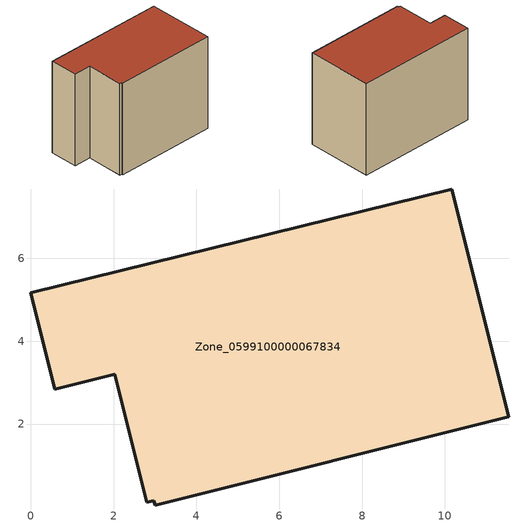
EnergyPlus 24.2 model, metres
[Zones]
Zone_0599100000067834
 floor ground (C_G): 2.03,3.2 0.58,2.84 0,5.17 10.17,7.68 11.54,2.17 3,0.04 2.97,0.14 2.8,0.11 z0
 wall outside (C_F): 10.17,7.68 0,5.17 0.58,2.84 2.03,3.2 2.8,0.11 2.97,0.14 3,0.04 11.54,2.17 10.17,7.68 z0:8.13
 roof outside (C_R): 2.8,0.11 2.97,0.14 3,0.04 11.54,2.17 10.17,7.68 0,5.17 0.58,2.84 2.03,3.2 z8.13
[BUILDING]
Pand.0599100000067834: North Axis=0; Terrain=City; Loads Convergence Tolerance Value=0.04; Temperature Convergence Tolerance Value=0.4; Solar Distribution=FullExterior; Maximum Number of Warmup Days=25; Minimum Number of Warmup Days=1
[Site:Location]
Rotterdam.The.Hague.AP_ZH_NLD Design_Conditions: Latitude=51.96; Longitude=4.45; Time Zone=1; Elevation=-4.5
[SITE:GROUNDTEMPERATURE:BUILDINGSURFACE]
18, 18, 18, 18, 18, 18, 18, 18, 18, 18, 18, 18
[MATERIAL] Thermal Absorptance=0.9; Solar Absorptance=0.7; Visible Absorptance=0.7
Name | Roughness | Thickness | Conductivity | Density | Specific Heat
G.TC.1975-1991 | MediumSmooth | 0.15 | 0.288461 | 540 | 1210
F.TC.1975-1991 | Rough | 0.3 | 0.230769 | 1920 | 840
R.TC.1975-1991 | MediumRough | 0.2 | 0.153846 | 1500 | 1000
[CONSTRUCTION]
C_G: G.TC.1975-1991
C_F: F.TC.1975-1991
C_R: R.TC.1975-1991
[ZONE]
Zone_0599100000067834: Type=1; Multiplier=1; Ceiling Height=Autocalculate; Volume=Autocalculate; Floor Area=autocalculate; Part of Total Floor Area=Yes
[ZONEINFILTRATION:DESIGNFLOWRATE]
Infil_Zone_0599100000067834: Zone or ZoneList or Space or SpaceList=Zone_0599100000067834; Schedule=AlwaysOn; Design Flow Rate Calculation Method=Flow/Area; Flow Rate per Floor Area=0.003; Constant Term Coefficient=1; Temperature Term Coefficient=0; Velocity Term Coefficient=0; Velocity Squared Term Coefficient=0
[HVACTEMPLATE:ZONE:IDEALLOADSAIRSYSTEM]
Zone_0599100000067834: Maximum Heating Supply Air Temperature=50; Minimum Cooling Supply Air Temperature=13; Maximum Heating Supply Air Humidity Ratio=0.0156; Minimum Cooling Supply Air Humidity Ratio=0.0077; Heating Limit=NoLimit; Cooling Limit=NoLimit; Dehumidification Control Type=ConstantSensibleHeatRatio; Cooling Sensible Heat Ratio=0.7; Dehumidification Setpoint=60; Humidification Control Type=None; Humidification Setpoint=30; Outdoor Air Method=None; Outdoor Air Flow Rate per Person=0.00944; Outdoor Air Flow Rate per Zone Floor Area=0; Outdoor Air Flow Rate per Zone=0; Demand Controlled Ventilation Type=None; Outdoor Air Economizer Type=NoEconomizer; Heat Recovery Type=None; Sensible Heat Recovery Effectiveness=0.7; Latent Heat Recovery Effectiveness=0.65
[ZONECONTROL:THERMOSTAT]
ThermostatControl_Zone_0599100000067834: Zone or ZoneList=Zone_0599100000067834; Control Type Schedule=DualSetpointControlType; Control 1=Thermostat_Zone_0599100000067834; Temperature Difference Between Cutout And Setpoint=0
[THERMOSTATSETPOINT:DUALSETPOINT]
Thermostat_Zone_0599100000067834: Heating Setpoint Temperature Schedule=HeatingSetpoint_Zone_0599100000067834; Cooling Setpoint Temperature Schedule=CoolingSetpoint_Zone_0599100000067834
[SCHEDULE:COMPACT]
HeatingSetpoint_Zone_0599100000067834: Through: 12/31, For: AllDays, Until: 24:00, 21
CoolingSetpoint_Zone_0599100000067834: Through: 12/31, For: AllDays, Until: 24:00, 24
DualSetpointControlType: Through: 12/31, For: AllDays, Until: 24:00, 4
AlwaysOn: Through: 12/31, For: AllDays, Until: 24:00, 1
